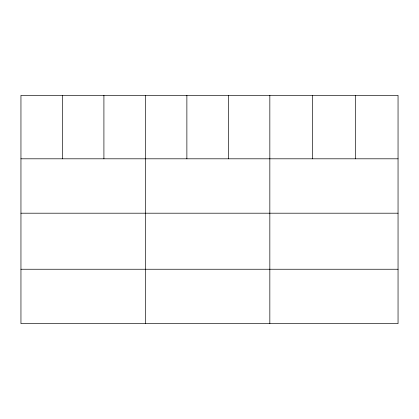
<?xml version="1.0" encoding="UTF-8"?>
<svg xmlns="http://www.w3.org/2000/svg" width="419" height="419" viewBox="0 0 419 419"><rect width="100%" height="100%" fill="white"/><g stroke="black" fill="none" stroke-linecap="round" stroke-linejoin="round"><path stroke-width="0.63" d="M398.05 158.806L398.05 323.641L20.95 323.641L20.95 95.359L398.05 95.359L398.05 158.806L20.95 158.806M20.95 213.198L398.05 213.198M20.95 269.244L398.05 269.244M355.312 95.359L355.312 158.806M312.574 95.359L312.574 158.806M269.836 95.359L269.836 323.641M228.355 95.359L228.355 158.806M186.874 95.359L186.874 158.806M145.393 95.359L145.393 323.641M103.912 95.359L103.912 158.806M62.431 95.359L62.431 158.806"/></g></svg>
